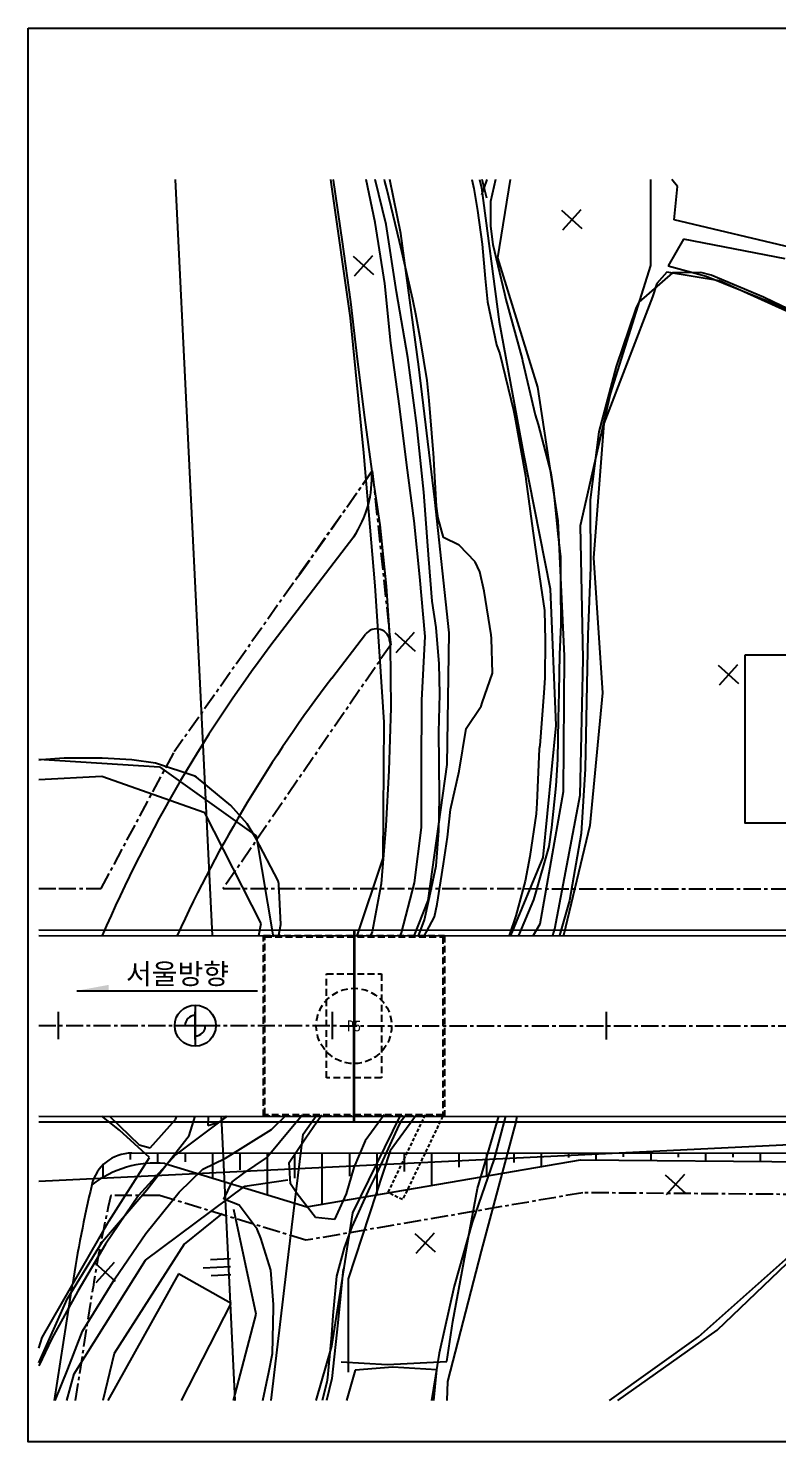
# Model space of a CAD drawing. Extents: x -230 to 157, y -3 to 160.
# Drawn here: x -1.9 to 52.8, y -3 to 100.2 of the extents above; entities that cross this region are included whole.
import ezdxf
from ezdxf.enums import TextEntityAlignment as Align

# ---------------------------------------------------------------- set-up
doc = ezdxf.new("R2010")
doc.units = 0
doc.header["$MEASUREMENT"] = 0
for name, pattern in [('A-CENTR01', [2, 1.25, -0.25, 0.25, -0.25]), ('CENTER', [2, 1.25, -0.25, 0.25, -0.25]), ('HIDDEN', [0.375, 0.25, -0.125]), ('JTBR$0$DASHED', [0.75, 0.5, -0.25]), ('PM$0$CONTINUOUS', [0])]:
    doc.linetypes.add(name, pattern=pattern)
for name, color, linetype in [('TT-BASE', 253, 'CONTINUOUS'), ('TT-CNTL', 1, 'A-CENTR01'), ('TX-LINE', 2, 'CONTINUOUS'), ('TX-PAPR', 2, 'CONTINUOUS'), ('TZ-TEX2', 3, 'CONTINUOUS'), ('TZ-TEXT', 6, 'CONTINUOUS')]:
    doc.layers.add(name, color=color, linetype=linetype)
doc.styles.get("Standard").update_dxf_attribs({"font": 'GulimChe.ttf'})
doc.styles.add('굴림', font='GulimChe.ttf')

msp = doc.modelspace()

# ---------------------------------------------------------------- hatches: boundary and pattern name
at = {"layer": 'TT-BASE', "linetype": 'ByBlock'}
msp.add_hatch(color=256, dxfattribs=at).paths.add_polyline_path([(3.99, 30.35), (1.65, 29.92), (3.99, 29.92)])

# ---------------------------------------------------------------- linework, layer by layer
at = {"layer": 'TT-BASE'}
for p, q in [((11.57, 33.96), (8.87, 89.15)), ((38.54, 85.55), (37.06, 86.89)), ((37.13, 85.48), (38.47, 86.96)), ((21.92, 82.12), (23.27, 83.6)), ((23.34, 82.19), (21.85, 83.53)), ((21.88, 63.06), (16.31, 55.79)), ((20.27, 52.74), (22.73, 55.95)), ((26.39, 54.69), (24.91, 56.03)), ((24.98, 54.62), (26.32, 56.1)), ((24.52, 55.4), (24.53, 55.18)), ((49.98, 52.33), (48.5, 53.67)), ((48.57, 52.26), (49.91, 53.74)), ((-1.13, 34.36, 157), (157.31, 34.3, 157)), ((21.87, 34.35, 157), (21.86, 20.35, 157)), ((21.92, 34.35, 157), (21.91, 20.35, 157)), ((-1.13, 33.96, 157), (157.31, 33.9, 157)), ((-1.13, 20.76, 157), (157.31, 20.7, 157)), ((13.22, 0), (12.21, 20.76)), ((-1.13, 20.36, 157), (157.31, 20.3, 157)), ((-1.13, 16.01), (87.38, 20.33)), ((5.58, 17.59, 157), (5.58, 18.06, 157)), ((157.31, 18.01), (5.67, 18.06)), ((7.58, 17.34, 157), (7.58, 18.06, 157)), ((9.58, 17.42, 157), (9.58, 18.06, 157)), ((11.58, 16.24, 157), (11.58, 18.06, 157)), ((13.58, 16.84, 157), (13.58, 18.06, 157)), ((15.58, 15.01, 157), (15.58, 18.06, 157)), ((17.58, 16.23, 157), (17.58, 18.06, 157)), ((18.44, 14.14), (38.44, 17.57)), ((19.58, 14.34, 157), (19.58, 18.05, 157)), ((21.58, 16.37, 157), (21.58, 18.05, 157)), ((23.58, 15.02, 157), (23.58, 18.05, 157)), ((25.58, 16.71, 157), (25.58, 18.05, 157)), ((27.58, 15.71, 157), (27.58, 18.05, 157)), ((29.58, 17.05, 157), (29.58, 18.05, 157)), ((31.58, 16.39, 157), (31.58, 18.05, 157)), ((33.58, 17.39, 157), (33.58, 18.05, 157)), ((35.58, 17.08, 157), (35.58, 18.05, 157)), ((37.58, 17.74, 157), (37.58, 18.05, 157)), ((38.44, 17.57), (58.44, 17.41)), ((39.58, 17.56, 157), (39.58, 18.05, 157)), ((41.58, 17.8, 157), (41.58, 18.05, 157)), ((43.58, 17.53, 157), (43.58, 18.05, 157)), ((45.58, 17.78, 157), (45.58, 18.05, 157)), ((47.58, 17.5, 157), (47.58, 18.05, 157)), ((49.58, 17.76, 157), (49.58, 18.04, 157)), ((51.58, 17.47, 157), (51.58, 18.04, 157)), ((3.58, 16.31, 157), (3.58, 17.22, 157)), ((8.09, 17.31), (18.44, 14.14)), ((44.7, 15.05), (46.04, 16.53)), ((46.11, 15.11), (44.63, 16.46)), ((27.85, 10.83), (26.37, 12.17)), ((26.44, 10.76), (27.78, 12.24)), ((12.88, 10.35), (11.41, 10.28)), ((4.47, 8.69), (2.99, 10.03)), ((3.06, 8.62), (4.4, 10.1)), ((10.87, 9.69), (12.88, 9.79)), ((1.32, 8.48), (0, 0)), ((11.46, 9.13), (12.91, 9.2))]:
    msp.add_line(p, q, dxfattribs=at)
at = {"layer": 'TT-BASE', "linetype": 'Continuous'}
for p, q in [((20.25, 88.79), (20.19, 89.15)), ((21.64, 79.06), (20.25, 88.79)), ((20.35, 89.15), (20.37, 89.1)), ((20.37, 89.1), (21.03, 84.61)), ((23.44, 86), (22.77, 89.15)), ((24.23, 85.86), (23.43, 89.15)), ((24.15, 89.01), (24.12, 89.15)), ((24.29, 88.48), (24.15, 89.01)), ((25.32, 85.21), (24.5, 89.15)), ((30.5, 89.15), (30.64, 88.49)), ((31.06, 89.15), (31.2, 88.53)), ((31.59, 89.15), (31.19, 88.04)), ((31.59, 87.78), (31.24, 89.15)), ((32.23, 89.15), (31.85, 87.54)), ((33.29, 89.15), (32.36, 83.44)), ((43.56, 82.87), (43.56, 89.15)), ((45.52, 88.65), (45.1, 89.15)), ((25.21, 84.62), (24.29, 88.48)), ((30.64, 88.49), (30.91, 86.89)), ((31.2, 88.53), (32.49, 78.75)), ((45.28, 86.2), (45.52, 88.65)), ((30.91, 86.89), (31.25, 84.44)), ((31.85, 87.54), (31.86, 85.75)), ((24.14, 81.56), (23.44, 86)), ((25, 80.94), (24.23, 85.86)), ((31.86, 85.75), (32.03, 84.41)), ((54.3, 84.07), (45.28, 86.2)), ((26.62, 75.47), (25.32, 85.21)), ((45.96, 84.8), (44.82, 82.84)), ((53.37, 83.35), (45.96, 84.8)), ((21.03, 84.61), (21.64, 80.23)), ((25.32, 84.21), (25.21, 84.62)), ((26.19, 80.38), (25.32, 84.21)), ((31.25, 84.44), (31.47, 81.93)), ((32.03, 84.41), (32.87, 80.83)), ((32.36, 83.44), (35.28, 73.98)), ((40.62, 73.49), (43.56, 82.87)), ((44.82, 82.84), (47.61, 82.1)), ((24.59, 77.2), (24.14, 81.56)), ((31.47, 81.93), (31.64, 80.21)), ((45.14, 82.34), (42.68, 80.19)), ((44.01, 81.56), (43.68, 80.59)), ((44.74, 82.39), (44.01, 81.56)), ((48.58, 81.74), (44.74, 82.39)), ((47.22, 82.36), (45.14, 82.34)), ((47.97, 82.17), (47.22, 82.36)), ((47.61, 82.1), (56.75, 78.39)), ((51.8, 80.56), (47.97, 82.17)), ((57.52, 77.7), (48.58, 81.74)), ((25.82, 76.15), (25, 80.94)), ((32.87, 80.83), (32.99, 80.38)), ((43.68, 80.59), (40.13, 71.33)), ((52.49, 80.23), (51.8, 80.56)), ((21.64, 80.23), (22.12, 76.02)), ((26.4, 79.32), (26.19, 80.38)), ((31.64, 80.21), (32.29, 77.08)), ((32.99, 80.38), (34.16, 76.05)), ((42.48, 79.72), (41.04, 75.49)), ((42.68, 80.19), (42.48, 79.72)), ((56.21, 78.42), (52.49, 80.23)), ((22.61, 69.19), (21.64, 79.06)), ((26.76, 77.44), (26.4, 79.32)), ((32.49, 78.75), (34.26, 69.12)), ((27.23, 74.48), (26.76, 77.44)), ((25.22, 72.59), (24.59, 77.2)), ((32.29, 77.08), (32.54, 76.43)), ((32.54, 76.43), (33.54, 72.31)), ((22.12, 76.02), (22.65, 71.78)), ((26.47, 71.2), (25.82, 76.15)), ((27.8, 65.78), (26.62, 75.47)), ((34.16, 76.05), (34.2, 75.9)), ((34.2, 75.9), (35.13, 71.96)), ((41.04, 75.49), (39.76, 70.73)), ((27.39, 73.02), (27.23, 74.48)), ((35.28, 73.98), (36.77, 64.22)), ((38.43, 63.88), (40.62, 73.49)), ((25.74, 68.3), (25.22, 72.59)), ((27.68, 69.44), (27.39, 73.02)), ((33.54, 72.31), (33.64, 71.82)), ((22.65, 71.78), (23.2, 67.83)), ((33.64, 71.82), (34.41, 67.52)), ((35.13, 71.96), (35.34, 71.26)), ((35.34, 71.26), (36.26, 67.73)), ((40.13, 71.33), (39.39, 61.52)), ((27, 66.31), (26.47, 71.2)), ((39.76, 70.73), (39.13, 65.75)), ((23.43, 59.49), (22.61, 69.19)), ((27.7, 69.2), (27.68, 69.44)), ((27.92, 65.31), (27.7, 69.2)), ((26.29, 64.22), (25.74, 68.3)), ((34.26, 69.12), (36.21, 59.27)), ((23.2, 67.83), (23.78, 63.93)), ((34.41, 67.52), (34.45, 67.28)), ((34.45, 67.28), (34.94, 63.5)), ((36.26, 67.73), (36.46, 66.46)), ((27.35, 61.43), (27, 66.31)), ((36.46, 66.46), (36.78, 63.28)), ((28.83, 56.06), (27.8, 65.78)), ((28.04, 64.43), (27.92, 65.31)), ((39.13, 65.75), (39.16, 60.81)), ((26.7, 60.13), (26.29, 64.22)), ((28.43, 63.02), (28.04, 64.43)), ((36.77, 64.22), (37.23, 54.36)), ((23.78, 63.93), (24.25, 59.46)), ((29.56, 62.44), (28.43, 63.02)), ((34.94, 63.5), (35.07, 62.64)), ((36.78, 63.28), (36.96, 61.61)), ((38.63, 54.12), (38.43, 63.88)), ((30.75, 61.24), (29.56, 62.44)), ((35.07, 62.64), (35.54, 59.49)), ((27.61, 58.37), (27.35, 61.43)), ((31.08, 60.5), (30.75, 61.24)), ((36.96, 61.61), (36.97, 59.5)), ((39.39, 61.52), (40.03, 51.67)), ((27.1, 55.78), (26.7, 60.13)), ((31.39, 59.09), (31.08, 60.5)), ((39.16, 60.81), (38.97, 55.94)), ((24.09, 49.53), (23.43, 59.49)), ((24.25, 59.46), (24.54, 55.14)), ((31.91, 55.91), (31.39, 59.09)), ((35.54, 59.49), (35.81, 57.69)), ((36.21, 59.27), (36.63, 49.29)), ((36.97, 59.5), (36.99, 56.66)), ((27.9, 56.44), (27.61, 58.37)), ((35.81, 57.69), (35.86, 55.5)), ((26.85, 51.13), (27.1, 55.78)), ((28.11, 53.78), (27.9, 56.44)), ((28.69, 46.43), (28.83, 56.06)), ((31.93, 55.64), (31.91, 55.91)), ((36.99, 56.66), (36.9, 54.46)), ((38.97, 55.94), (38.88, 51.03)), ((24.54, 55.14), (24.57, 50.58)), ((32, 53.11), (31.93, 55.64)), ((35.86, 55.5), (35.82, 52.76)), ((28.17, 51.58), (28.11, 53.78)), ((36.9, 54.46), (36.84, 51.71)), ((37.23, 54.36), (37.16, 44.44)), ((38.41, 44.21), (38.63, 54.12)), ((31.26, 50.93), (32, 53.11)), ((35.82, 52.76), (35.75, 51.67)), ((35.75, 51.67), (35.45, 47.83)), ((36.84, 51.71), (36.79, 49.77)), ((40.03, 51.67), (39.11, 41.98)), ((24.57, 50.58), (24.44, 46.01)), ((26.81, 46.06), (26.85, 51.13)), ((28.09, 48.81), (28.17, 51.58)), ((30.08, 49.07), (31.17, 50.7)), ((31.17, 50.7), (31.26, 50.93)), ((38.88, 51.03), (38.76, 46.12)), ((36.79, 49.77), (36.74, 46.8)), ((24.03, 39.61), (24.09, 49.53)), ((28.11, 46.58), (28.09, 48.81)), ((29.56, 45.96), (30.08, 49.07)), ((36.63, 49.29), (35.69, 39.65)), ((35.42, 47.57), (35.23, 43.61)), ((35.45, 47.83), (35.42, 47.57)), ((-1.13, 46.82), (7.68, 46.26)), ((-0.96, 46.78), (-1.13, 46.76)), ((0.73, 46.91), (-0.96, 46.78)), ((3.51, 46.91), (0.73, 46.91)), ((5.68, 46.79), (3.51, 46.91)), ((7.4, 46.54), (5.68, 46.79)), ((10.28, 45.58), (7.4, 46.54)), ((28.13, 44.03), (28.11, 46.58)), ((36.74, 46.8), (36.63, 44.87)), ((3.48, 45.55), (-1.13, 45.33)), ((11.01, 42.92), (3.48, 45.55)), ((7.68, 46.26), (14.74, 41.22)), ((10.4, 45.52), (10.28, 45.58)), ((12.89, 43.45), (10.4, 45.52)), ((24.44, 46.01), (24.21, 41.95)), ((26.83, 41.83), (26.81, 46.06)), ((27.31, 36.52), (28.69, 46.43)), ((28.95, 43.15), (29.56, 45.96)), ((38.76, 46.12), (38.48, 41.39)), ((37.16, 44.44), (35.47, 34.77)), ((36.63, 44.87), (36.31, 41.85)), ((14.08, 42.1), (12.89, 43.45)), ((28.09, 41.59), (28.13, 44.03)), ((35.23, 43.61), (35.2, 42.84)), ((36.56, 34.44), (38.41, 44.21)), ((15.11, 34.82), (11.01, 42.92)), ((28.72, 41.13), (28.95, 43.15)), ((35.2, 42.84), (34.74, 39.73)), ((14.72, 41.05), (14.08, 42.1)), ((24.21, 41.95), (23.88, 37.73)), ((26.31, 37.8), (26.83, 41.83)), ((27.9, 39.03), (28.09, 41.59)), ((36.31, 41.85), (36.11, 40.46)), ((39.11, 41.98), (37.2, 33.95)), ((38.48, 41.39), (37.63, 36.52)), ((16.35, 37.94), (14.72, 41.05)), ((14.74, 41.22), (15.98, 33.85)), ((28.42, 39.19), (28.72, 41.13)), ((36.11, 40.46), (35.13, 36.98)), ((22.11, 33.85), (24.03, 39.61)), ((35.69, 39.65), (33.32, 33.95)), ((34.74, 39.73), (34.38, 37.91)), ((27.4, 36.74), (27.9, 39.03)), ((27.96, 36.23), (28.42, 39.19)), ((16.41, 37.72), (16.35, 37.94)), ((16.55, 34.75), (16.41, 37.72)), ((23.88, 37.73), (23.23, 34.22)), ((25.36, 34.14), (26.31, 37.8)), ((34.38, 37.91), (33.72, 35.38)), ((26.27, 33.85), (27.31, 36.52)), ((27.05, 35.09), (27.4, 36.74)), ((27.77, 35.32), (27.96, 36.23)), ((35.01, 36.56), (33.91, 33.95)), ((35.13, 36.98), (35.01, 36.56)), ((37.63, 36.52), (36.89, 33.95)), ((27, 33.85), (27.77, 35.32)), ((33.72, 35.38), (33.21, 33.95)), ((14.94, 33.96), (15.11, 34.82)), ((16.37, 33.85), (16.55, 34.75)), ((23.23, 34.22), (23.04, 33.85)), ((25.24, 33.85), (25.36, 34.14)), ((26.57, 33.85), (27.05, 35.09)), ((35.47, 34.77), (34.98, 33.95)), ((36.41, 33.95), (36.56, 34.44)), ((0.3, 28.38), (0.3, 26.38)), ((10.3, 28.87), (10.3, 25.87)), ((10.3, 26.37), (10.3, 28.37)), ((20.3, 28.38), (20.3, 26.38)), ((40.3, 28.37), (40.3, 26.37)), ((8.8, 27.37), (11.8, 27.37)), ((4.77, 19.75), (3.47, 20.76)), ((4.05, 20.76), (6.21, 18.68)), ((8.85, 20.52), (8.95, 20.76)), ((9.85, 19.36), (10.29, 20.76)), ((11.24, 20.76), (11.21, 20.07)), ((12.62, 20.76), (11.39, 19.84)), ((12.09, 20.35), (12.58, 20.76)), ((15.86, 19.79), (16.97, 20.85)), ((17.41, 20.01), (17.94, 20.65)), ((17.94, 20.65), (18.11, 20.85)), ((18.19, 19.45), (19.18, 20.85)), ((19.19, 20.36), (19.55, 20.85)), ((25.29, 20.85), (21.78, 13.71)), ((24.1, 20.85), (22.71, 18.96)), ((26.46, 20.85), (24.54, 18.23)), ((25.7, 20.85), (25.32, 20.37)), ((30.92, 15.47), (32.46, 20.75)), ((32.95, 20.75), (32.12, 17.65)), ((33.79, 20.75), (33.71, 20.34)), ((6.96, 17.75), (4.77, 19.75)), ((7.01, 18.45), (8.85, 20.52)), ((11.39, 19.84), (8.85, 17.93)), ((11.21, 20.07), (12.09, 20.35)), ((12.52, 17.7), (15.86, 19.79)), ((15.5, 17.72), (17.41, 20.01)), ((18.38, 19.17), (19.19, 20.36)), ((25.16, 20.11), (23.58, 16.65)), ((25.32, 20.37), (25.16, 20.11)), ((33.71, 20.34), (31.18, 10.91)), ((6.21, 18.68), (7.01, 18.45)), ((6.77, 15.39), (9.85, 19.36)), ((16.98, 9.66), (18.19, 19.45)), ((17.17, 17.38), (18.38, 19.17)), ((22.71, 18.96), (21.88, 17.01)), ((4.01, 13.12), (6.96, 17.75)), ((8.85, 17.93), (6.15, 14.97)), ((10.86, 16.89), (12.52, 17.7)), ((13.84, 16.61), (15.5, 17.72)), ((24.54, 18.23), (21.47, 8.88)), ((32.12, 17.65), (30.53, 12.99)), ((9.12, 15.21), (10.86, 16.89)), ((13, 15.96), (13.84, 16.61)), ((17.25, 15.81), (17.17, 17.38)), ((21.88, 17.01), (21.33, 15.08)), ((23.58, 16.65), (23.06, 15.59)), ((6.66, 10.25), (13.91, 15.65)), ((12.38, 14.7), (13, 15.96)), ((13.91, 15.65), (17.06, 16.12)), ((17.74, 15.08), (17.25, 15.81)), ((23.06, 15.59), (21.73, 12.67)), ((3.54, 11.61), (6.77, 15.39)), ((6.15, 14.97), (3.75, 11.41)), ((6.69, 12.2), (9.12, 15.21)), ((13.52, 14.26), (12.38, 14.7)), ((19.09, 13.36), (17.74, 15.08)), ((21.33, 15.08), (20.48, 13.22)), ((29.12, 5.77), (30.92, 15.47)), ((12.27, 13.66), (9.48, 11.42)), ((14.75, 6.3), (13.12, 13.94)), ((14.83, 12.5), (13.52, 14.26)), ((21.78, 13.71), (20.26, 3.98)), ((-0.87, 4.6), (4.01, 13.12)), ((15.1, 11.86), (14.83, 12.5)), ((20.48, 13.22), (19.09, 13.36)), ((21.73, 12.67), (21.18, 11.14)), ((30.53, 12.99), (29.2, 8.35)), ((0.96, 7.41), (3.54, 11.61)), ((3.75, 11.41), (1.74, 7.99)), ((9.48, 11.42), (4.38, 3.44)), ((4.42, 8.88), (6.69, 12.2)), ((15.82, 9.52), (15.1, 11.86)), ((48.42, 5.13), (55.55, 11.98)), ((21.18, 11.14), (20.62, 9.08)), ((31.18, 10.91), (28.72, 1.39)), ((47.05, 4.66), (54.5, 11.28)), ((1.47, 1.96), (6.66, 10.25)), ((16.01, 7.01), (15.82, 9.52)), ((15.84, 0), (16.98, 9.66)), ((21.11, 9.62), (20.71, 5.68)), ((2.08, 5.06), (4.42, 8.88)), ((9.09, 9.24), (3.93, 0)), ((12.93, 7.09), (9.09, 9.24)), ((20.62, 9.08), (20.34, 6.21)), ((21.47, 8.88), (21.47, 2.08)), ((29.2, 8.35), (28.1, 3.47)), ((-1.13, 2.75), (0.96, 7.41)), ((1.74, 7.99), (-0.18, 4.53)), ((9.3, 0), (12.93, 7.09)), ((13.1, 0), (14.75, 6.3)), ((15.93, 3.43), (16.01, 6.76)), ((16.01, 6.76), (16.01, 7.01)), ((20.34, 6.21), (20.24, 4.8)), ((20.71, 5.68), (20.28, 1.61)), ((28.67, 2.86), (29.12, 5.77)), ((-1.13, 3.83), (-0.87, 4.6)), ((-0.18, 4.53), (-1.13, 2.53)), ((0.99, 2.3), (2.08, 5.06)), ((20.24, 4.8), (19.95, 1.69)), ((40.54, 0), (47.05, 4.66)), ((41.15, 0), (48.42, 5.13)), ((4.38, 3.44), (3.56, 0)), ((15.67, 2.08), (15.93, 3.43)), ((20.26, 3.98), (19.1, 0)), ((28.1, 3.47), (27.54, 0)), ((0.07, 0), (0.99, 2.3)), ((15.24, 0), (15.67, 2.08)), ((20.96, 2.83), (24.32, 2.63)), ((21.98, 2.21), (21.35, 0)), ((24.72, 2.43), (21.98, 2.21)), ((24.32, 2.63), (28.67, 2.86)), ((27.95, 2.23), (24.72, 2.43)), ((27.71, 0), (27.95, 2.23)), ((0.92, 0), (1.47, 1.96)), ((19.9, 1.33), (19.57, 0)), ((20.28, 1.61), (19.88, 0)), ((19.95, 1.69), (19.9, 1.33)), ((28.72, 1.39), (28.67, 0))]:
    msp.add_line(p, q, dxfattribs=at)
at = {"layer": 'TT-BASE', "linetype": 'CENTER'}
for p, q in [((23.23, 67.87), (8.77, 47.36)), ((17.94, 60.34), (23.23, 67.87)), ((23.23, 67.87), (24.57, 55.18)), ((17.68, 60), (17.94, 60.34)), ((24.57, 55.18), (12.34, 37.38)), ((3.43, 37.38), (8.77, 47.36)), ((-1.13, 37.38), (0.34, 37.38)), ((0.34, 37.38), (3.44, 37.38)), ((12.34, 37.38), (157.31, 37.33)), ((12.34, 37.38), (12.34, 37.37)), ((7.68, 14.97), (4.14, 14.98)), ((18.38, 11.7), (7.68, 14.97)), ((38.6, 15.17), (18.38, 11.7)), ((58.49, 15.01), (38.6, 15.17)), ((1.56, 0), (2.84, 8.24))]:
    msp.add_line(p, q, dxfattribs=at)
at = {"layer": 'TT-BASE', "linetype": 'PM$0$CONTINUOUS'}
for p, q in [((-1.13, 34.36, 157), (61.08, 34.34, 157)), ((-1.13, 20.36, 157), (61.07, 20.34, 157))]:
    msp.add_line(p, q, dxfattribs=at)
at = {"layer": 'TT-BASE', "linetype": 'JTBR$0$DASHED'}
for p, q in [((15.29, 20.76, 157), (15.29, 33.96, 157)), ((15.29, 33.96, 157), (28.49, 33.95, 157)), ((15.39, 20.86, 157), (15.39, 33.86, 157)), ((15.39, 33.86, 157), (28.39, 33.85, 157)), ((28.39, 33.85, 157), (28.39, 20.85, 157)), ((28.49, 33.95, 157), (28.49, 20.75, 157)), ((19.89, 23.55, 157), (19.89, 31.15, 157)), ((19.89, 31.15, 157), (23.89, 31.15, 157)), ((23.89, 31.15, 157), (23.89, 23.55, 157)), ((23.89, 23.55, 157), (19.89, 23.55, 157)), ((28.49, 20.75, 157), (15.29, 20.76, 157)), ((28.39, 20.85, 157), (15.39, 20.86, 157))]:
    msp.add_line(p, q, dxfattribs=at)
at = {"layer": 'TT-BASE', "linetype": 'ByBlock'}
msp.add_line((1.65, 29.92), (14.84, 29.92), dxfattribs=at)
at = {"layer": 'TT-BASE', "linetype": 'HIDDEN'}
for p, q in [((27.08, 20.85, 157), (24.36, 15.19, 157)), ((28.37, 20.75, 157), (25.44, 14.67, 157)), ((25.44, 14.67, 157), (24.36, 15.19, 157))]:
    msp.add_line(p, q, dxfattribs=at)
at = {"layer": 'TT-BASE', "linetype": 'JTBR$0$DASHED'}
msp.add_circle((21.89, 27.35, 157), 2.75, dxfattribs=at)
at = {"layer": 'TT-BASE', "linetype": 'Continuous'}
msp.add_circle((10.3, 27.37), 1.5, dxfattribs=at)
at = {"layer": 'TT-BASE'}
for centre, radius, start, end in [((15.29, 67.44), 7.91, 326.3557, 3.0886), ((97.66, -6.57), 102.5, 142.5288, 156.7079), ((23.52, 55.34), 1, 3.7892, 142.5288), ((97.66, -6.57), 97.5, 142.5288, 155.438), ((5.66, 15.06), 3, 89.9801, 166.7678), ((7.41, 9.72), 7.62, 84.8864, 127.7129), ((97.66, -6.57), 97.5, 166.7678, 171.1225)]:
    msp.add_arc(centre, radius, start, end, dxfattribs=at)
at = {"layer": 'TT-BASE', "linetype": 'Continuous'}
for start, end in [(134.9801, 179.9801), (89.9801, 134.9801), (269.9801, 314.9801), (314.9801, 359.9801)]:
    msp.add_arc((10.3, 27.37), 0.75, start, end, dxfattribs=at)
at = {"layer": 'TT-BASE', "linetype": 'CENTER'}
msp.add_arc((97.69, -6.57), 96, 167.0297, 171.1225, dxfattribs=at)
at = {"layer": 'TT-CNTL'}
msp.add_lwpolyline([(-1.13, 27.38), (61.5, 27.35), (157.31, 27.32)], dxfattribs=at)
at = {"layer": 'TX-PAPR'}
msp.add_lwpolyline([(-1.89, 100.19), (157.31, 100.19), (157.31, -3.01), (-1.89, -3.01)], close=True, dxfattribs=at)

# ---------------------------------------------------------------- texts
at = {"layer": 'TT-BASE', "style": '굴림'}
msp.add_text('서울방향', height=1.5, dxfattribs=at).set_placement((5.24, 30.4))
at = {"layer": 'TZ-TEX2'}
msp.add_text('P5', height=0.8, dxfattribs=at).set_placement((21.89, 27.35, 157), align=Align.MIDDLE)

# ---------------------------------------------------------------- next in the draw order: wipeouts: each hides what was drawn before it
msp.add_wipeout([(50.46, 54.45), (50.46, 42.15), (64.32, 42.15), (64.32, 54.45)]).dxf.layer = 'TX-LINE'

# ---------------------------------------------------------------- next in the draw order: linework, layer by layer
at = {"layer": 'TZ-TEXT'}
msp.add_lwpolyline([(50.46, 54.45), (64.32, 54.45), (64.32, 42.15), (50.46, 42.15)], close=True, dxfattribs=at)

doc.saveas('drawing.dxf')
